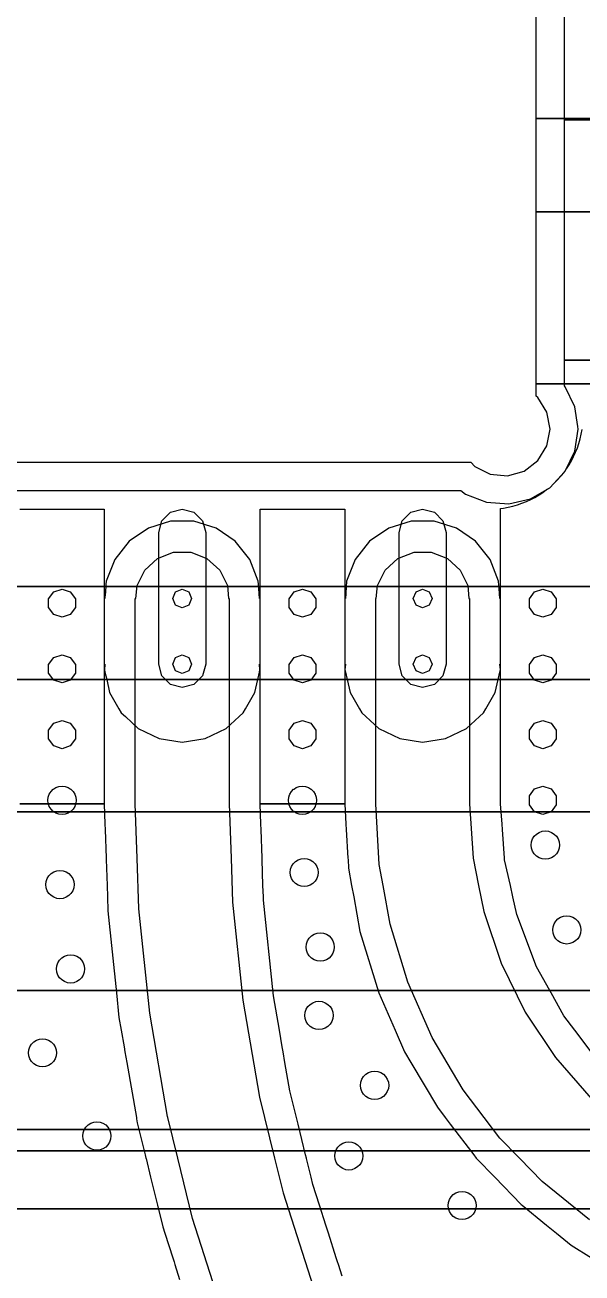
# Model space of a CAD drawing. Extents: x -26490 to 26500, y -26498 to 26498.
# Drawn here: x -395 to 5537, y -13683 to -395 of the extents above; entities that cross this region are included whole.
import ezdxf

# ---------------------------------------------------------------- set-up
doc = ezdxf.new("R2010")
doc.units = 0
for name, color, linetype in [('L0D0', 1, 'CONTINUOUS'), ('L1D0', 2, 'CONTINUOUS'), ('L2D0', 3, 'CONTINUOUS'), ('L3D0', 4, 'CONTINUOUS')]:
    doc.layers.add(name, color=color, linetype=linetype)

msp = doc.modelspace()

# ---------------------------------------------------------------- linework, layer by layer
at = {"layer": 'L0D0'}
for points in [[(5679.27, -1403.705), (5350, -1403.705), (5350, 1156.295)], [(5679.27, -3963.705), (5350, -3963.705), (5350, -1403.705), (5679.27, -1403.705)], [(-4246.305, -5350), (4247.208, -5350), (4296.447, -5389.267), (4518.43, -5476.389), (4756.231, -5494.21), (4988.719, -5441.146), (5195.238, -5321.912), (5357.438, -5147.103), (5460.905, -4932.251), (5496.447, -4696.447), (5492.461, -4670), (5460.905, -4460.642), (5357.438, -4245.791), (5350, -4237.775), (5350, -3963.705), (5679.27, -3963.705)], [(8909.379, -10672.99), (5192.637, -10672.99), (5053.547, -10422.808), (4841.968, -9864.814), (4800.83, -9678.626), (4773.929, -9556.877), (4713.219, -9282.109), (4713.105, -9280.541), (4712.041, -9265.881), (4689.882, -8960.72), (4685.643, -8902.347), (4670.091, -8688.168), (4670, -8686.916), (4670, -6500), (4663.031, -6500), (4659.28, -6449.947), (4658.76, -6443.005), (4649.19, -6315.308), (4558.801, -6085), (4404.543, -5891.567), (4200.124, -5752.196), (3963.705, -5679.27), (3716.295, -5679.27), (3479.876, -5752.196), (3275.457, -5891.567), (3121.199, -6085), (3030.81, -6315.308), (3021.24, -6443.005), (3020.72, -6449.947), (3016.969, -6500), (3010, -6500), (3010, -8686.916), (2110, -8686.916), (2110, -6500), (2103.031, -6500), (2099.28, -6449.947), (2098.76, -6443.005), (2091.704, -6348.853), (2089.19, -6315.308), (1998.801, -6085), (1844.543, -5891.567), (1640.124, -5752.196), (1403.705, -5679.27), (1156.295, -5679.27), (919.876, -5752.196), (715.457, -5891.567), (561.199, -6085), (470.81, -6315.308), (468.296, -6348.853), (461.24, -6443.005), (460.72, -6449.947), (456.969, -6500), (450, -6500), (450, -8688.168), (-450, -8688.168)], [(1731.135, -14164.492), (1390.894, -13100.636), (1233.444, -12459.326), (1127.465, -12027.664), (1124.579, -12015.91), (933.448, -10915.445), (818.408, -9804.446), (799.877, -9265.881), (780, -8688.168), (780, -6500), (786.408, -6500), (799.087, -6363.169), (880.991, -6198.683), (1016.784, -6074.891), (1188.125, -6008.513), (1371.875, -6008.513), (1543.216, -6074.891), (1679.009, -6198.683), (1760.913, -6363.169), (1773.592, -6500), (1780, -6500), (1780, -8688.168), (1799.877, -9265.881), (1816.043, -9735.714), (1924, -10778.306), (2103.362, -11811.013), (2156.553, -12027.664), (2262.532, -12459.326), (2353.28, -12828.949), (2672.572, -13827.3)], [(5614.972, -13116.555), (5113.099, -12709.714), (4869.827, -12459.326), (4662.896, -12246.342), (4495.836, -12027.664), (4270.689, -11732.951), (3941.99, -11176.755), (3681.418, -10585.571), (3492.635, -9967.706), (3418.759, -9556.877), (3378.293, -9331.843), (3340.074, -8688.168), (3340, -8686.916), (3340, -6500), (3346.408, -6500), (3359.087, -6363.169), (3440.991, -6198.683), (3576.784, -6074.891), (3748.125, -6008.513), (3931.875, -6008.513), (4103.216, -6074.891), (4239.009, -6198.683), (4320.913, -6363.169), (4333.592, -6500), (4340, -6500), (4340, -8686.916), (4340.082, -8688.168), (4377.824, -9265.881), (4435.514, -9556.877), (4490.652, -9835.004), (4676.566, -10384.61), (4932.407, -10905.356), (5253.824, -11388.39), (5635.355, -11825.501)], [(-450, -8688.168), (450, -8688.168), (457.369, -8902.347), (459.378, -8960.72), (469.877, -9265.881), (470.381, -9280.541), (479.889, -9556.877), (484.078, -9678.626), (489.188, -9827.128), (579.627, -10700.536), (606.566, -10960.701), (630.388, -11097.857), (660.885, -11273.451), (670.275, -11327.516), (689.767, -11439.745), (791.878, -12027.664), (794.129, -12040.622), (801.58, -12083.526), (805.048, -12097.653), (885.003, -12423.316), (893.844, -12459.326), (894.935, -12463.77), (943.593, -12661.959), (1016.735, -12959.87), (1073.307, -13190.292), (1095.12, -13258.496), (1179.046, -13520.914), (1192.485, -13562.935), (1201.248, -13590.336), (1252.386, -13750.23)], [(2983.246, -13716.027), (2943.047, -13590.336), (2934.284, -13562.935), (2920.845, -13520.914), (2836.919, -13258.496), (2809.141, -13171.639), (2741.413, -12959.87), (2670.867, -12739.292), (2651.881, -12661.959), (2603.223, -12463.77), (2602.132, -12459.326), (2593.291, -12423.316), (2513.336, -12097.653), (2499.334, -12040.622), (2496.153, -12027.664), (2426.361, -11743.396), (2373.622, -11439.745), (2354.13, -11327.516), (2344.74, -11273.451), (2314.242, -11097.857), (2250.882, -10733.05), (2247.515, -10700.536), (2145.262, -9713.033), (2144.078, -9678.626), (2139.889, -9556.877), (2130.381, -9280.541), (2129.877, -9265.881), (2119.378, -8960.72), (2117.369, -8902.347), (2110, -8688.168), (2110, -8686.916), (3010, -8686.916), (3010.074, -8688.168), (3022.791, -8902.347), (3026.257, -8960.72), (3044.377, -9265.881), (3045.247, -9280.541), (3050.612, -9370.893), (3084.056, -9556.877), (3105.949, -9678.626), (3171.877, -10045.259), (3372.091, -10700.536), (3547.216, -11097.857), (3648.441, -11327.516), (3714.766, -11439.745), (3997.042, -11917.39), (4081.286, -12027.664), (4091.185, -12040.622), (4134.754, -12097.653), (4383.547, -12423.316), (4411.057, -12459.326), (4412.998, -12461.867), (4414.847, -12463.77), (4607.404, -12661.959), (4890.461, -12953.296), (4898.571, -12959.87), (5159.806, -13171.639), (5266.952, -13258.496), (5422.723, -13384.771), (5638.632, -13520.914)], [(5636.213, -11327.516), (5460.765, -11097.857), (5343.517, -10944.382), (5207.951, -10700.536), (5192.637, -10672.99), (8909.379, -10672.99)]]:
    msp.add_lwpolyline(points, dxfattribs=at)
at = {"layer": 'L1D0'}
for points in [[(19089.096, -1391.455), (5050, -1391.455), (5050, 1391.455)], [(24071.485, -2382.514), (5050, -2382.514), (5050, -1391.455), (19089.096, -1391.455)], [(21184.962, -4213.951), (5050, -4213.951), (5050, -2382.514), (24071.485, -2382.514)], [(-4349.064, -5050), (4353.691, -5050), (4395.129, -5095.455), (4559.615, -5177.359), (4742.581, -5194.314), (4919.316, -5144.028), (5065.951, -5033.294), (5162.683, -4877.067), (5196.447, -4696.447), (5162.683, -4515.826), (5065.951, -4359.599), (5050, -4347.553), (5050, -4213.951), (21184.962, -4213.951)], [(-18098.037, -6373.845), (18098.037, -6373.845)], [(18098.037, -6373.845), (-18098.037, -6373.845)], [(-23080.427, -7364.903), (23080.427, -7364.903)], [(23080.427, -7364.903), (-23080.427, -7364.903)], [(-17097.173, -8774.257), (17097.173, -8774.257)], [(17097.173, -8774.257), (-17097.173, -8774.257)], [(21321.039, -11596.554), (11652.24, -11596.554), (11773.749, -11468.279), (11924.574, -11217.606), (11952.121, -11171.823), (12062.593, -10843.953), (12100, -10500), (12062.593, -10156.047), (11952.121, -9828.177), (11773.749, -9531.721), (11535.818, -9280.541), (11249.454, -9086.381), (10928.045, -8958.32), (10586.622, -8902.347), (10241.149, -8921.078), (9907.779, -9013.637), (9602.101, -9175.698), (9338.407, -9399.681), (9129.029, -9675.114), (8983.755, -9989.118), (8909.379, -10327.01), (8909.379, -10672.99), (-8918.814, -10672.99)], [(-8918.814, -10672.99), (8909.379, -10672.99), (8983.755, -11010.882), (9079.396, -11217.606), (9129.029, -11324.886), (9335.545, -11596.554), (9338.407, -11600.319), (9478.67, -11719.459), (9602.101, -11824.302), (9907.779, -11986.363), (10241.149, -12078.922), (10586.622, -12097.653), (10928.045, -12041.68), (11249.454, -11913.619), (11535.818, -11719.459), (11652.24, -11596.554), (21321.039, -11596.554)], [(-17898.109, -12154.806), (17898.109, -12154.806), (17904.639, -12321.007), (17929.178, -12370.768), (17978.204, -12470.183), (17994.502, -12483.738), (18024.956, -12509.066), (18106.085, -12576.54), (18266.17, -12621.689), (18430.779, -12597.822), (18571.447, -12509.066), (18588.371, -12483.738), (18663.855, -12370.768), (18692.023, -12206.841), (18651.08, -12045.63), (18548.107, -11915.008), (18400.908, -11837.563), (18234.935, -11826.685), (18078.886, -11884.254), (17959.744, -12000.317), (17898.109, -12154.806), (-17898.109, -12154.806)], [(-14274.876, -12998.123), (14274.876, -12998.123)], [(14274.876, -12998.123), (-14274.876, -12998.123)]]:
    msp.add_lwpolyline(points, dxfattribs=at)
at = {"layer": 'L2D0'}
for points in [[(18098.037, -6373.845), (4670, -6373.845), (4670, -5542.471), (4701.428, -5538.468), (4751.299, -5529.53), (4800.653, -5518.077), (4849.363, -5504.139), (4897.305, -5487.752), (4944.356, -5468.958), (4990.394, -5447.805), (5035.302, -5424.347), (5078.964, -5398.644), (5121.268, -5370.763), (5160.419, -5342.015), (5195.238, -5321.912), (5238.913, -5274.842), (5238.967, -5274.793), (5274.793, -5238.967), (5308.758, -5201.372), (5320.9, -5186.481), (5357.438, -5147.103), (5368.196, -5124.764), (5370.763, -5121.268), (5398.644, -5078.964), (5424.347, -5035.302), (5447.805, -4990.394), (5468.958, -4944.356), (5487.752, -4897.305), (5504.139, -4849.363), (5518.077, -4800.653), (5529.53, -4751.299), (5538.468, -4701.428)], [(-450, -5550), (450, -5550), (450, -7200), (456.969, -7200), (452.321, -7262.026), (457.447, -7284.486), (475.802, -7364.903), (507.375, -7503.233), (606.09, -7674.213), (631.08, -7717.497), (674.744, -7758.011), (812.444, -7885.778), (1035.353, -7993.125), (1280, -8030), (1524.647, -7993.125), (1747.556, -7885.778), (1885.256, -7758.011), (1928.92, -7717.497), (1953.91, -7674.213), (2052.625, -7503.233), (2084.198, -7364.903), (2102.553, -7284.486), (2107.679, -7262.026), (2103.031, -7200), (2110, -7200), (2110, -5550), (3010, -5550), (3010, -7200), (3016.969, -7200), (3012.321, -7262.026), (3017.447, -7284.486), (3035.802, -7364.903), (3067.375, -7503.233), (3166.09, -7674.213), (3191.08, -7717.497), (3234.744, -7758.011), (3372.444, -7885.778), (3595.353, -7993.125), (3840, -8030), (4084.647, -7993.125), (4307.556, -7885.778), (4445.256, -7758.011), (4488.92, -7717.497), (4513.91, -7674.213), (4612.625, -7503.233), (4644.198, -7364.903), (23080.427, -7364.903)], [(23080.427, -7364.903), (4644.198, -7364.903), (4662.553, -7284.486), (4667.679, -7262.026), (4663.031, -7200), (4670, -7200), (4670, -6373.845), (18098.037, -6373.845)], [(-17097.173, -8774.257), (17097.173, -8774.257)], [(17097.173, -8774.257), (-17097.173, -8774.257)], [(-8918.814, -10672.99), (8909.379, -10672.99)], [(8909.379, -10672.99), (-8918.814, -10672.99)], [(16998.259, -11579.015), (16928.734, -11714.976), (16848.437, -12043.125), (16847.055, -12233.126), (16845.979, -12380.946), (-16845.979, -12380.946)], [(-16845.979, -12380.946), (16845.979, -12380.946), (16859.056, -12437.965), (16921.496, -12710.228), (17007.677, -12884.986)], [(-14274.876, -12998.123), (14274.876, -12998.123)], [(14274.876, -12998.123), (-14274.876, -12998.123)]]:
    msp.add_lwpolyline(points, dxfattribs=at)
for points in [[(1280, -7450), (1155, -7416.506), (1063.494, -7325), (1030, -7200), (1030, -5800), (1063.494, -5675), (1155, -5583.494), (1280, -5550), (1405, -5583.494), (1496.506, -5675), (1530, -5800), (1530, -7200), (1496.506, -7325), (1405, -7416.506)], [(3840, -7450), (3715, -7416.506), (3623.494, -7325), (3590, -7200), (3590, -5800), (3623.494, -5675), (3715, -5583.494), (3840, -5550), (3965, -5583.494), (4056.506, -5675), (4090, -5800), (4090, -7200), (4056.506, -7325), (3965, -7416.506)]]:
    msp.add_lwpolyline(points, close=True, dxfattribs=at)
at = {"layer": 'L3D0'}
for points in [[(0, -6700), (-88.168, -6671.353), (-142.658, -6596.353), (-142.658, -6503.647), (-88.168, -6428.647), (0, -6400), (88.168, -6428.647), (142.658, -6503.647), (142.658, -6596.353), (88.168, -6671.353)], [(1280, -6600), (1209.289, -6570.711), (1180, -6500), (1209.289, -6429.289), (1280, -6400), (1350.711, -6429.289), (1380, -6500), (1350.711, -6570.711)], [(2560, -6700), (2471.832, -6671.353), (2417.342, -6596.353), (2417.342, -6503.647), (2471.832, -6428.647), (2560, -6400), (2648.168, -6428.647), (2702.658, -6503.647), (2702.658, -6596.353), (2648.168, -6671.353)], [(3840, -6600), (3769.289, -6570.711), (3740, -6500), (3769.289, -6429.289), (3840, -6400), (3910.711, -6429.289), (3940, -6500), (3910.711, -6570.711)], [(5120, -6700), (5031.832, -6671.353), (4977.342, -6596.353), (4977.342, -6503.647), (5031.832, -6428.647), (5120, -6400), (5208.168, -6428.647), (5262.658, -6503.647), (5262.658, -6596.353), (5208.168, -6671.353)], [(0, -7400), (-88.168, -7371.353), (-142.658, -7296.353), (-142.658, -7203.647), (-88.168, -7128.647), (0, -7100), (88.168, -7128.647), (142.658, -7203.647), (142.658, -7296.353), (88.168, -7371.353)], [(1280, -7300), (1209.289, -7270.711), (1180, -7200), (1209.289, -7129.289), (1280, -7100), (1350.711, -7129.289), (1380, -7200), (1350.711, -7270.711)], [(2560, -7400), (2471.832, -7371.353), (2417.342, -7296.353), (2417.342, -7203.647), (2471.832, -7128.647), (2560, -7100), (2648.168, -7128.647), (2702.658, -7203.647), (2702.658, -7296.353), (2648.168, -7371.353)], [(3840, -7300), (3769.289, -7270.711), (3740, -7200), (3769.289, -7129.289), (3840, -7100), (3910.711, -7129.289), (3940, -7200), (3910.711, -7270.711)], [(5120, -7400), (5031.832, -7371.353), (4977.342, -7296.353), (4977.342, -7203.647), (5031.832, -7128.647), (5120, -7100), (5208.168, -7128.647), (5262.658, -7203.647), (5262.658, -7296.353), (5208.168, -7371.353)], [(0, -8100), (-88.168, -8071.353), (-142.658, -7996.353), (-142.658, -7903.647), (-88.168, -7828.647), (0, -7800), (88.168, -7828.647), (142.658, -7903.647), (142.658, -7996.353), (88.168, -8071.353)], [(2560, -8100), (2471.832, -8071.353), (2417.342, -7996.353), (2417.342, -7903.647), (2471.832, -7828.647), (2560, -7800), (2648.168, -7828.647), (2702.658, -7903.647), (2702.658, -7996.353), (2648.168, -8071.353)], [(5120, -8100), (5031.832, -8071.353), (4977.342, -7996.353), (4977.342, -7903.647), (5031.832, -7828.647), (5120, -7800), (5208.168, -7828.647), (5262.658, -7903.647), (5262.658, -7996.353), (5208.168, -8071.353)], [(0, -8800), (-33.378, -8796.239), (-65.083, -8785.145), (-85.817, -8772.117), (-88.168, -8771.353), (-89.121, -8770.041), (-93.523, -8767.275), (-117.275, -8743.523), (-135.145, -8715.083), (-140.808, -8698.9), (-142.658, -8696.353), (-142.658, -8693.612), (-146.239, -8683.378), (-150, -8650), (-146.239, -8616.622), (-142.658, -8606.388), (-142.658, -8603.647), (-140.808, -8601.1), (-135.145, -8584.917), (-117.275, -8556.477), (-93.523, -8532.725), (-89.121, -8529.959), (-88.168, -8528.647), (-85.817, -8527.883), (-65.083, -8514.855), (-33.378, -8503.761), (0, -8500), (33.378, -8503.761), (65.083, -8514.855), (85.817, -8527.883), (88.168, -8528.647), (89.121, -8529.959), (93.523, -8532.725), (117.275, -8556.477), (135.145, -8584.917), (140.808, -8601.1), (142.658, -8603.647), (142.658, -8606.388), (146.239, -8616.622), (150, -8650), (146.239, -8683.378), (142.658, -8693.612), (142.658, -8696.353), (140.808, -8698.9), (135.145, -8715.083), (117.275, -8743.523), (93.523, -8767.275), (89.121, -8770.041), (88.168, -8771.353), (85.817, -8772.117), (65.083, -8785.145), (33.378, -8796.239)], [(2560, -8800), (2526.622, -8796.239), (2494.917, -8785.145), (2474.183, -8772.117), (2471.832, -8771.353), (2470.879, -8770.041), (2466.477, -8767.275), (2442.725, -8743.523), (2424.855, -8715.083), (2419.192, -8698.9), (2417.342, -8696.353), (2417.342, -8693.612), (2413.761, -8683.378), (2410, -8650), (2413.761, -8616.622), (2417.342, -8606.388), (2417.342, -8603.647), (2419.192, -8601.1), (2424.855, -8584.917), (2442.725, -8556.477), (2466.477, -8532.725), (2470.879, -8529.959), (2471.832, -8528.647), (2474.183, -8527.883), (2494.917, -8514.855), (2526.622, -8503.761), (2560, -8500), (2593.378, -8503.761), (2625.083, -8514.855), (2645.817, -8527.883), (2648.168, -8528.647), (2649.121, -8529.959), (2653.523, -8532.725), (2677.275, -8556.477), (2695.145, -8584.917), (2700.808, -8601.1), (2702.658, -8603.647), (2702.658, -8606.388), (2706.239, -8616.622), (2710, -8650), (2706.239, -8683.378), (2702.658, -8693.612), (2702.658, -8696.353), (2700.808, -8698.9), (2695.145, -8715.083), (2677.275, -8743.523), (2653.523, -8767.275), (2649.121, -8770.041), (2648.168, -8771.353), (2645.817, -8772.117), (2625.083, -8785.145), (2593.378, -8796.239)], [(5120, -8800), (5031.832, -8771.353), (4977.342, -8696.353), (4977.342, -8603.647), (5031.832, -8528.647), (5120, -8500), (5208.168, -8528.647), (5262.658, -8603.647), (5262.658, -8696.353), (5208.168, -8771.353)], [(5146.35, -9275.908), (5112.972, -9272.147), (5081.267, -9261.053), (5052.826, -9243.182), (5029.075, -9219.431), (5011.204, -9190.99), (5000.111, -9159.286), (4996.35, -9125.908), (5000.111, -9092.53), (5011.204, -9060.825), (5029.075, -9032.384), (5052.826, -9008.633), (5081.267, -8990.762), (5112.972, -8979.668), (5146.35, -8975.908), (5179.728, -8979.668), (5211.432, -8990.762), (5239.873, -9008.633), (5263.625, -9032.384), (5281.495, -9060.825), (5292.589, -9092.53), (5296.35, -9125.908), (5292.589, -9159.286), (5281.495, -9190.99), (5263.625, -9219.431), (5239.873, -9243.182), (5211.432, -9261.053), (5179.728, -9272.147)], [(2578.432, -9568.057), (2545.053, -9564.296), (2513.349, -9553.202), (2484.908, -9535.332), (2461.157, -9511.58), (2443.286, -9483.139), (2432.192, -9451.435), (2428.432, -9418.057), (2432.192, -9384.679), (2443.286, -9352.974), (2461.157, -9324.533), (2484.908, -9300.782), (2513.349, -9282.912), (2545.053, -9271.818), (2578.432, -9268.057), (2611.81, -9271.818), (2643.514, -9282.912), (2671.955, -9300.782), (2695.706, -9324.533), (2713.577, -9352.974), (2724.671, -9384.679), (2728.432, -9418.057), (2724.671, -9451.435), (2713.577, -9483.139), (2695.706, -9511.58), (2671.955, -9535.332), (2643.514, -9553.202), (2611.81, -9564.296)], [(-21.694, -9697.268), (-55.073, -9693.507), (-86.777, -9682.413), (-115.218, -9664.542), (-138.969, -9640.791), (-156.84, -9612.35), (-167.934, -9580.646), (-171.694, -9547.268), (-167.934, -9513.89), (-156.84, -9482.185), (-138.969, -9453.744), (-115.218, -9429.993), (-86.777, -9412.122), (-55.073, -9401.028), (-21.694, -9397.268), (11.684, -9401.028), (43.388, -9412.122), (71.829, -9429.993), (95.58, -9453.744), (113.451, -9482.185), (124.545, -9513.89), (128.306, -9547.268), (124.545, -9580.646), (113.451, -9612.35), (95.58, -9640.791), (71.829, -9664.542), (43.388, -9682.413), (11.684, -9693.507)], [(5374.534, -10179.857), (5341.156, -10176.097), (5309.451, -10165.003), (5281.01, -10147.132), (5257.259, -10123.381), (5239.389, -10094.94), (5228.295, -10063.236), (5224.534, -10029.857), (5228.295, -9996.479), (5239.389, -9964.775), (5257.259, -9936.334), (5281.01, -9912.583), (5309.451, -9894.712), (5341.156, -9883.618), (5374.534, -9879.857), (5407.912, -9883.618), (5439.616, -9894.712), (5468.057, -9912.583), (5491.809, -9936.334), (5509.679, -9964.775), (5520.773, -9996.479), (5524.534, -10029.857), (5520.773, -10063.236), (5509.679, -10094.94), (5491.809, -10123.381), (5468.057, -10147.132), (5439.616, -10165.003), (5407.912, -10176.097)], [(2749.482, -10361.724), (2716.104, -10357.963), (2684.399, -10346.869), (2655.958, -10328.999), (2632.207, -10305.248), (2614.336, -10276.807), (2603.243, -10245.102), (2599.482, -10211.724), (2603.243, -10178.346), (2614.336, -10146.642), (2632.207, -10118.201), (2655.958, -10094.449), (2684.399, -10076.579), (2716.104, -10065.485), (2749.482, -10061.724), (2782.86, -10065.485), (2814.564, -10076.579), (2843.005, -10094.449), (2866.756, -10118.201), (2884.627, -10146.642), (2895.721, -10178.346), (2899.482, -10211.724), (2895.721, -10245.102), (2884.627, -10276.807), (2866.756, -10305.248), (2843.005, -10328.999), (2814.564, -10346.869), (2782.86, -10357.963)], [(90.933, -10595.234), (57.555, -10591.473), (25.851, -10580.379), (-2.59, -10562.508), (-26.341, -10538.757), (-44.212, -10510.316), (-55.306, -10478.612), (-59.067, -10445.234), (-55.306, -10411.855), (-44.212, -10380.151), (-26.341, -10351.71), (-2.59, -10327.959), (25.851, -10310.088), (57.555, -10298.994), (90.933, -10295.234), (124.311, -10298.994), (156.016, -10310.088), (184.457, -10327.959), (208.208, -10351.71), (226.079, -10380.151), (237.172, -10411.855), (240.933, -10445.234), (237.172, -10478.612), (226.079, -10510.316), (208.208, -10538.757), (184.457, -10562.508), (156.016, -10580.379), (124.311, -10591.473)], [(2736.353, -11089.697), (2702.975, -11085.936), (2671.271, -11074.842), (2642.83, -11056.972), (2619.078, -11033.22), (2601.208, -11004.779), (2590.114, -10973.075), (2586.353, -10939.697), (2590.114, -10906.319), (2601.208, -10874.614), (2619.078, -10846.173), (2642.83, -10822.422), (2671.271, -10804.551), (2702.975, -10793.458), (2736.353, -10789.697), (2769.731, -10793.458), (2801.436, -10804.551), (2829.877, -10822.422), (2853.628, -10846.173), (2871.498, -10874.614), (2882.592, -10906.319), (2886.353, -10939.697), (2882.592, -10973.075), (2871.498, -11004.779), (2853.628, -11033.22), (2829.877, -11056.972), (2801.436, -11074.842), (2769.731, -11085.936)], [(-207.573, -11488.28), (-240.951, -11484.519), (-272.655, -11473.426), (-301.096, -11455.555), (-324.847, -11431.804), (-342.718, -11403.363), (-353.812, -11371.658), (-357.573, -11338.28), (-353.812, -11304.902), (-342.718, -11273.198), (-324.847, -11244.757), (-301.096, -11221.005), (-272.655, -11203.135), (-240.951, -11192.041), (-207.573, -11188.28), (-174.194, -11192.041), (-142.49, -11203.135), (-114.049, -11221.005), (-90.298, -11244.757), (-72.427, -11273.198), (-61.333, -11304.902), (-57.573, -11338.28), (-61.333, -11371.658), (-72.427, -11403.363), (-90.298, -11431.804), (-114.049, -11455.555), (-142.49, -11473.426), (-174.194, -11484.519)], [(3328.605, -11834.593), (3295.227, -11830.832), (3263.523, -11819.738), (3235.082, -11801.868), (3211.33, -11778.116), (3193.46, -11749.676), (3182.366, -11717.971), (3178.605, -11684.593), (3182.366, -11651.215), (3193.46, -11619.51), (3211.33, -11591.069), (3235.082, -11567.318), (3263.523, -11549.448), (3295.227, -11538.354), (3328.605, -11534.593), (3361.983, -11538.354), (3393.688, -11549.448), (3422.129, -11567.318), (3445.88, -11591.069), (3463.75, -11619.51), (3474.844, -11651.215), (3478.605, -11684.593), (3474.844, -11717.971), (3463.75, -11749.676), (3445.88, -11778.116), (3422.129, -11801.868), (3393.688, -11819.738), (3361.983, -11830.832)], [(371.286, -12373.907), (337.908, -12370.146), (306.203, -12359.052), (277.762, -12341.182), (254.011, -12317.431), (236.14, -12288.99), (225.046, -12257.285), (221.286, -12223.907), (225.046, -12190.529), (236.14, -12158.824), (254.011, -12130.384), (277.762, -12106.632), (306.203, -12088.762), (337.908, -12077.668), (371.286, -12073.907), (404.664, -12077.668), (436.368, -12088.762), (464.809, -12106.632), (488.56, -12130.384), (506.431, -12158.824), (517.525, -12190.529), (521.286, -12223.907), (517.525, -12257.285), (506.431, -12288.99), (488.56, -12317.431), (464.809, -12341.182), (436.368, -12359.052), (404.664, -12370.146)], [(3054.138, -12586.139), (3020.76, -12582.378), (2989.056, -12571.284), (2960.615, -12553.414), (2936.863, -12529.663), (2918.993, -12501.222), (2907.899, -12469.517), (2904.138, -12436.139), (2907.899, -12402.761), (2918.993, -12371.057), (2936.863, -12342.616), (2960.615, -12318.864), (2989.056, -12300.994), (3020.76, -12289.9), (3054.138, -12286.139), (3087.516, -12289.9), (3119.221, -12300.994), (3147.662, -12318.864), (3171.413, -12342.616), (3189.283, -12371.057), (3200.377, -12402.761), (3204.138, -12436.139), (3200.377, -12469.517), (3189.283, -12501.222), (3171.413, -12529.663), (3147.662, -12553.414), (3119.221, -12571.284), (3087.516, -12582.378)], [(4260.171, -13114.012), (4226.792, -13110.251), (4195.088, -13099.157), (4166.647, -13081.286), (4142.896, -13057.535), (4125.025, -13029.094), (4113.931, -12997.39), (4110.171, -12964.012), (4113.931, -12930.634), (4125.025, -12898.929), (4142.896, -12870.488), (4166.647, -12846.737), (4195.088, -12828.866), (4226.792, -12817.772), (4260.171, -12814.012), (4293.549, -12817.772), (4325.253, -12828.866), (4353.694, -12846.737), (4377.445, -12870.488), (4395.316, -12898.929), (4406.41, -12930.634), (4410.171, -12964.012), (4406.41, -12997.39), (4395.316, -13029.094), (4377.445, -13057.535), (4353.694, -13081.286), (4325.253, -13099.157), (4293.549, -13110.251)]]:
    msp.add_lwpolyline(points, close=True, dxfattribs=at)

doc.saveas('drawing.dxf')
